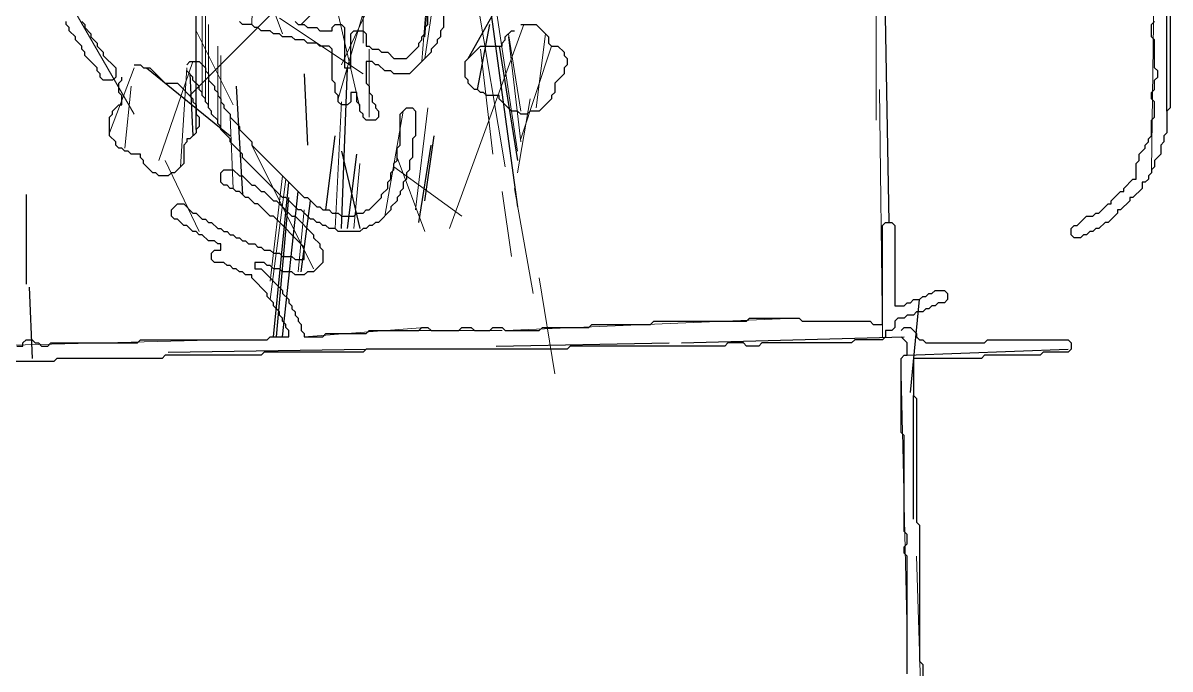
# Model space of a CAD drawing. Header units: metres. Extents: x 0 to 314, y 0 to 386.
# Drawn here: x 130 to 222.8, y 244.9 to 297.1 of the extents above; entities that cross this region are included whole.
import ezdxf

# ---------------------------------------------------------------- set-up
doc = ezdxf.new("R2010")
doc.units = ezdxf.units.M
for name, color, linetype in [('CUT', 7, 'Continuous'), ('FOLD', 1, 'Continuous'), ('OUTLINE', 3, 'Continuous')]:
    doc.layers.add(name, color=color, linetype=linetype)

msp = doc.modelspace()

# ---------------------------------------------------------------- linework, layer by layer
at = {"layer": 'CUT', "lineweight": 25}
for p, q in [((222.5, 290), (222.5, 345.25)), ((199.5, 310.5), (200, 281)), ((166, 294.25), (172.75, 306.25)), ((167.5, 300.5), (170, 282.25)), ((144, 288.5), (144, 298.25)), ((166.75, 291.75), (167.75, 297)), ((168.5, 295.25), (170, 286)), ((140, 293.5), (146.75, 288)), ((155.75, 280.5), (156.25, 293.5)), ((143.5, 293), (143.75, 288)), ((152.75, 293), (153, 287.25)), ((147.25, 292), (147.75, 283.25)), ((154.5, 282), (155.25, 288)), ((162.5, 282.75), (163.25, 288)), ((155.75, 286.75), (157.25, 280.5)), ((162, 281), (163, 287.25)), ((156.25, 280.5), (157, 286.5)), ((150.25, 271.75), (151.5, 284.25)), ((130.25, 283.25), (130.25, 276)), ((150.5, 271.75), (151.5, 283)), ((151, 271.75), (152.25, 283.5)), ((152.5, 277), (153.25, 282.75)), ((130.5, 275.75), (130.75, 270)), ((201.75, 267.25), (202.5, 274.75)), ((168.25, 271), (182.25, 271.25)), ((183.25, 271.25), (201.25, 271.75)), ((141.75, 270.5), (157.75, 270.75)), ((201.5, 270.25), (214.5, 270.75)), ((202, 257), (202, 267))]:
    msp.add_line(p, q, dxfattribs=at)
at = {"layer": 'FOLD', "lineweight": 18}
for p, q in [((221.25, 285.25), (221.75, 322)), ((152.5, 297), (174.25, 318.75)), ((199, 289.25), (199, 314.75)), ((162.5, 294.25), (164.5, 308)), ((155.75, 293.75), (161.75, 306.5)), ((162.5, 296), (163.25, 305.5)), ((130.5, 304.5), (139, 289.75)), ((148.5, 297), (148.75, 305)), ((155.5, 291), (159.25, 304)), ((157.5, 295.5), (157.5, 304)), ((148.75, 302.25), (151, 296.25)), ((154.75, 301), (157.25, 290.25)), ((162.25, 294), (162.75, 300.5)), ((166.5, 300.25), (169, 285.5)), ((168, 300), (170, 286.75)), ((143.5, 291.25), (150, 297.75)), ((144.5, 291.5), (144.5, 298)), ((144.75, 291), (144.75, 298)), ((145, 290.5), (145, 297)), ((150.75, 297.5), (157.5, 293)), ((164.5, 280.5), (170.5, 297)), ((144, 296.5), (147, 290.5)), ((169.25, 296.25), (170.25, 290)), ((169.25, 296), (170.25, 287.5)), ((171.5, 290.25), (172.25, 296.25)), ((145.75, 289.25), (145.75, 295.25)), ((158, 289.5), (158, 295)), ((167, 295), (168, 286.5)), ((170.25, 287.75), (172.75, 295.25)), ((146, 288.75), (146, 294.5)), ((137, 288.25), (139, 293.5)), ((141, 286), (143.75, 294)), ((142.75, 285.5), (143.25, 293.5)), ((138.25, 287), (138.75, 292)), ((199.25, 291.75), (199.5, 271.75)), ((155.25, 280.5), (155.75, 290.75)), ((170, 285), (171, 291)), ((146.75, 289.5), (147, 283.75)), ((159.25, 281.5), (160.75, 290)), ((161.75, 282), (162.75, 290.25)), ((148.5, 287.25), (153.5, 277.25)), ((141.5, 286), (144.25, 280.25)), ((156.75, 280.5), (157.25, 285.75)), ((160.25, 286.25), (162.5, 280.25)), ((150, 276.25), (151, 284.75)), ((160, 285.5), (165.5, 281.5)), ((150, 274.75), (151.25, 284.5)), ((168.75, 283.5), (169.5, 278.25)), ((169.75, 283.75), (171.25, 275.25)), ((152.25, 277), (152.75, 282)), ((171.75, 276.5), (173, 268.75)), ((169, 272.25), (192.5, 273.25)), ((152.75, 271.75), (162.5, 272.5)), ((161.75, 272.25), (168.75, 272.25)), ((126.5, 271), (146.25, 271.5)), ((208.25, 271.5), (214.25, 271.5)), ((201, 268.75), (201.5, 247.5)), ((202.25, 254), (202.75, 237.75))]:
    msp.add_line(p, q, dxfattribs=at)
at = {"layer": 'OUTLINE'}
for points in [[(222.75, 345), (222.75, 290.25), (222.5, 290), (222.5, 288.25), (222.25, 288), (222.25, 287.5), (222, 287.25), (222, 286.5), (221.5, 286), (221.5, 285.5), (221.25, 285.25), (221.25, 285), (221, 284.75), (221, 284.5), (220.75, 284.25), (220.5, 284.25), (220.5, 283.75), (219.75, 283), (219.5, 283), (219.5, 282.75), (218.75, 282), (218.5, 282), (218.5, 281.75), (217.75, 281), (217.5, 281), (217, 280.5), (216.75, 280.5), (216.5, 280.25), (216.25, 280.25), (216, 280), (215.75, 280), (215.5, 279.75), (215, 279.75), (214.75, 280), (214.75, 280.5), (215, 280.75), (215.25, 280.75), (216, 281.5), (216.5, 281.5), (216.75, 281.75), (217, 281.75), (217.75, 282.5), (218, 282.5), (218, 282.75), (218.75, 283.5), (219, 283.5), (219, 283.75), (219.75, 284.5), (220, 284.5), (220, 285.75), (220.25, 286), (220.25, 286.5), (220.75, 287), (220.75, 287.25), (221, 287.5), (221, 287.75), (221.25, 288), (221.25, 289.25), (221.5, 289.5), (221.5, 290.75), (221.25, 291), (221.25, 291.5), (221.5, 291.75), (221.5, 292.5), (221.75, 292.75), (221.75, 293.25), (221.5, 293.5), (221.5, 295.75), (221.25, 296), (221.25, 297), (221.5, 297.25)], [(164, 298), (164, 296.75), (163.75, 296.5), (163.75, 296), (163.5, 295.75), (163.5, 295.5), (163, 295), (163, 294.75), (161.25, 293), (160, 293), (159.75, 293.25), (159.25, 293.25), (158.75, 293.75), (158.5, 293.75), (158.25, 294), (157.75, 294), (157.75, 292.25), (158, 292), (158, 291.5), (158.25, 291.25), (158.25, 290.75), (158.5, 290.5), (158.5, 290.25), (158.75, 290), (158.75, 289.5), (158.5, 289.25), (157.75, 289.25), (157.5, 289.5), (157.5, 289.75), (157.25, 290), (157.25, 290.5), (157, 290.75), (157, 291.5), (156.5, 291.5), (156.5, 290.75), (156.25, 290.5), (155.75, 290.5), (155.5, 290.75), (155.5, 291.25), (155.25, 291.5), (155.25, 292.25), (155, 292.5), (155, 295), (154.75, 295.25), (154, 295.25), (153.75, 295.5), (153, 295.5), (152.75, 295.75), (152, 295.75), (151.75, 296), (151, 296), (150.75, 296.25), (150.25, 296.25), (150, 296.5), (149.25, 296.5), (149, 296.75), (148.75, 296.75), (148.5, 297), (147.75, 297), (147.5, 297.25)], [(152, 297.25), (152.25, 297), (152.75, 297), (153, 296.75), (153.75, 296.75), (154, 296.5), (155, 296.5), (155, 296.75), (155.25, 297), (155.75, 297), (156, 296.75), (156, 293.5), (156.5, 293.5), (156.5, 296.25), (156.75, 296.5), (157.5, 296.5), (157.75, 296.25), (157.75, 295.25), (158, 295.25), (158.25, 295), (158.75, 295), (159, 294.75), (159.5, 294.75), (160, 294.25), (161, 294.25), (162, 295.25), (162, 295.5), (162.25, 295.75), (162.25, 296), (162.5, 296.25), (162.5, 296.75), (162.75, 297), (162.75, 298.25)], [(134.75, 297.25), (135, 297), (135, 296.75), (135.5, 296.25), (135.5, 296), (136, 295.5), (136, 295.25), (136.5, 294.75), (136.5, 294.5), (137.5, 293.5), (137.5, 292.75), (137.25, 292.5), (136.5, 292.5), (136.25, 292.75), (136.25, 293), (136, 293.25), (136, 293.5), (135, 294.5), (135, 294.75), (134.75, 295), (134.75, 295.25), (134.25, 295.75), (134.25, 296), (133.75, 296.5), (133.75, 296.75), (133.5, 297), (133.5, 297.25)], [(170.25, 297), (171.5, 297), (172.5, 296), (172.5, 295.5), (172.75, 295.25), (173.25, 295.25), (173.75, 294.75), (173.75, 294.5), (174, 294.25), (174, 293.75), (173.75, 293.5), (173.75, 293), (173, 292.25), (173, 291.5), (172.75, 291.25), (172.75, 291), (171.75, 290), (171, 290), (170.75, 289.75), (170.25, 289.75), (170, 290), (169.5, 290), (168.5, 291), (168.5, 291.25), (167.5, 291.25), (167.25, 291.5), (167, 291.5), (166.75, 291.75), (166.5, 291.75), (166, 292.25), (166, 292.5), (165.75, 292.75), (165.75, 294), (167, 295.25), (168.75, 295.25), (168.75, 295.5), (169, 295.75), (169, 296), (169.5, 296.5), (169.75, 296.5)], [(139, 293.75), (139.5, 293.75), (139.75, 293.5), (140.25, 293.5), (141.5, 292.25), (142.5, 292.25), (143.75, 291), (143.75, 290.75), (144, 290.5), (144, 289.75), (144.25, 289.5), (144.25, 288.75), (144, 288.5), (144, 288.25), (143.5, 287.75), (143.25, 287.75), (143.25, 287.5), (143, 287.25), (143, 285.75), (142.25, 285), (142, 285), (141.75, 284.75), (141, 284.75), (140.75, 285), (140.5, 285), (139.75, 285.75), (139.75, 286), (139.5, 286.25), (139.5, 286.5), (138.75, 286.5), (138.5, 286.75), (138.25, 286.75), (138, 287), (137.75, 287), (137.5, 287.25), (137.5, 287.5), (137, 288), (137, 289.5), (137.25, 289.75), (137.25, 290), (137.75, 290.5), (138, 290.5), (138, 291.25), (137.75, 291.5), (137.75, 292.25), (138, 292.5), (138, 292.75)], [(143.25, 293.75), (143.5, 294), (144.25, 294), (144.75, 293.5), (144.75, 293.25), (145, 293), (145, 292.5), (145.5, 292), (145.5, 291.75), (145.75, 291.5), (145.75, 291.25), (146, 291), (146, 290.75), (146.25, 290.5), (146.25, 290.25), (146.75, 289.75), (146.75, 289.5), (147.5, 288.75), (147.5, 288.5), (148.5, 287.5), (148.5, 287.25), (152.75, 283), (153, 283), (153.75, 282.25), (154, 282.25), (154.25, 282), (154.75, 282), (155, 281.75), (155.5, 281.75), (155.75, 281.5), (156.75, 281.5), (157, 281.75), (157.5, 281.75), (157.75, 282), (158, 282), (159, 283), (159, 283.25), (159.5, 283.75), (159.5, 284.25), (159.75, 284.5), (159.75, 285), (160, 285.25), (160, 285.75), (160.25, 286), (160.25, 287), (160.5, 287.25), (160.5, 289.75), (161, 290.25), (161.5, 290.25), (161.75, 290), (161.75, 288), (161.5, 287.75), (161.5, 286.25), (161.25, 286), (161.25, 285.25), (161, 285), (161, 284.5), (160.75, 284.25), (160.75, 283.75), (160.5, 283.5), (160.5, 283.25), (160.25, 283), (160.25, 282.75), (159.75, 282.25), (159.75, 282), (158.75, 281), (158.5, 281), (158.25, 280.75), (158, 280.75), (157.75, 280.5), (157.5, 280.5), (157.25, 280.25), (155.5, 280.25), (155.25, 280.5), (154.75, 280.5), (154.5, 280.75), (154.25, 280.75), (154, 281), (153.75, 281), (153.5, 281.25), (153.25, 281.25), (152.5, 282), (152.25, 282), (151.25, 283), (151, 283), (147.75, 286.25), (147.75, 286.5), (146.75, 287.5), (146.75, 287.75), (146, 288.5), (146, 288.75), (145.75, 289), (145.75, 289.25), (145.25, 289.75), (145.25, 290), (145, 290.25), (145, 290.5), (144.75, 290.75), (144.75, 291), (144.5, 291.25), (144.5, 291.5), (144.25, 291.75), (144.25, 292), (143.75, 292.5), (143.75, 292.75), (143.25, 293.25)], [(129.5, 271), (130, 271), (130, 271.25), (130.25, 271.5), (130.75, 271.5), (131, 271.25), (131.25, 271.25), (131.5, 271), (132, 271), (132.25, 271.25), (139.25, 271.25), (139.5, 271.5), (149.75, 271.5), (150, 271.75), (151.5, 271.75), (151.5, 272.25), (151.25, 272.5), (151.25, 272.75), (151, 273), (151, 273.25), (150.75, 273.5), (150.75, 273.75), (150.25, 274.25), (150.25, 274.5), (149.75, 275), (149.75, 275.25), (148.5, 276.5), (148.5, 276.75), (148, 276.75), (147.75, 277), (147.5, 277), (147.25, 277.25), (147, 277.25), (146.75, 277.5), (146.5, 277.5), (146.25, 277.75), (145.5, 277.75), (145.25, 278), (145.25, 278.5), (145.5, 278.75), (146, 278.75), (146, 279.25), (145.75, 279.25), (145.5, 279.5), (145, 279.5), (144.5, 280), (144.25, 280), (144, 280.25), (143.75, 280.25), (143.25, 280.75), (143, 280.75), (142.5, 281.25), (142.25, 281.25), (142, 281.5), (142, 282), (142.5, 282.5), (143, 282.5), (143.75, 281.75), (144, 281.75), (144.5, 281.25), (144.75, 281.25), (145, 281), (145.25, 281), (145.75, 280.5), (146, 280.5), (146.25, 280.25), (146.5, 280.25), (146.75, 280), (147, 280), (147.25, 279.75), (147.5, 279.75), (147.75, 279.5), (148, 279.5), (148.25, 279.25), (148.75, 279.25), (149, 279), (149.25, 279), (149.5, 278.75), (150, 278.75), (150.25, 278.5), (150.75, 278.5), (151, 278.25), (151.75, 278.25), (152, 278), (152.75, 278), (152.75, 279), (150.25, 281.5), (150, 281.5), (149, 282.5), (148.75, 282.5), (148.25, 283), (148, 283), (147.5, 283.5), (147.25, 283.5), (147, 283.75), (146.75, 283.75), (146.5, 284), (146.25, 284), (146, 284.25), (146, 285), (146.25, 285.25), (147, 285.25), (147.5, 284.75), (147.75, 284.75), (148.5, 284), (148.75, 284), (149.25, 283.5), (149.5, 283.5), (150.25, 282.75), (150.5, 282.75), (151.75, 281.5), (152, 281.5), (153.5, 280), (153.5, 279.75), (154, 279.25), (154, 279), (154.25, 278.75), (154.25, 277.75), (153.5, 277), (153, 277), (152.75, 276.75), (152, 276.75), (151.75, 277), (151, 277), (150.75, 277.25), (150.25, 277.25), (150, 277.5), (149.75, 277.5), (149.5, 277.75), (148.75, 277.75), (148.75, 277.25), (149.25, 277.25), (151, 275.5), (151, 275.25), (151.5, 274.75), (151.5, 274.5), (151.75, 274.25), (151.75, 274), (152, 273.75), (152, 273.5), (152.25, 273.25), (152.25, 273), (152.5, 272.75), (152.5, 272.25), (152.75, 272), (152.75, 271.75), (154.25, 271.75), (154.5, 272), (157.75, 272), (158, 272.25), (162, 272.25), (162.25, 272.5), (162.75, 272.5), (163, 272.25), (165.25, 272.25), (165.5, 272.5), (166.25, 272.5), (166.5, 272.25), (167.75, 272.25), (168, 272.5), (168.75, 272.5), (169, 272.25), (171.75, 272.25), (172, 272.5), (175.75, 272.5), (176, 272.75), (180.75, 272.75), (181, 273), (188.5, 273), (188.75, 273.25), (192.75, 273.25), (193, 273), (198.5, 273), (198.75, 272.75), (199.5, 272.75), (199.5, 280.75), (199.75, 281), (200.25, 281), (200.5, 280.75), (200.5, 274.25), (201.25, 274.25), (201.5, 274.5), (201.75, 274.5), (202, 274.75), (202.5, 274.75), (202.75, 275), (203, 275), (203.25, 275.25), (203.5, 275.25), (203.75, 275.5), (204.5, 275.5), (204.75, 275.25), (204.75, 274.75), (204.5, 274.5), (204, 274.5), (203.75, 274.25), (203.5, 274.25), (203.25, 274), (203, 274), (202.75, 273.75), (202.25, 273.75), (202, 273.5), (201.5, 273.5), (201.25, 273.25), (200.75, 273.25), (200.5, 273), (200.5, 272.5), (200.25, 272.25), (199.75, 272.25), (199.75, 271.75), (199.5, 271.5), (197.25, 271.5), (197, 271.25), (189.75, 271.25), (189.5, 271), (188.5, 271), (188.25, 271.25), (187, 271.25), (186.75, 271), (174.25, 271), (174, 270.75), (157.75, 270.75), (157.5, 270.5), (149.5, 270.5), (149.25, 270.25), (141.5, 270.25), (141.25, 270), (132.75, 270), (132.5, 269.75), (128.75, 269.75)], [(201, 272.25), (201.25, 272.5), (201.75, 272.5), (202.25, 272), (202.25, 271.75), (202.5, 271.5), (202.75, 271.5), (203, 271.25), (207.75, 271.25), (208, 271.5), (214.5, 271.5), (214.75, 271.25), (214.75, 270.75), (214.5, 270.5), (212.5, 270.5), (212.25, 270.25), (207.75, 270.25), (207.5, 270), (202, 270), (202, 267), (202.25, 266.75), (202.25, 256.75), (202.5, 256.5), (202.5, 245.5), (202.75, 245.25), (202.75, 239.25)], [(201.5, 244.5), (201.5, 254), (201.25, 254.25), (201.25, 254.75), (201.5, 255), (201.5, 255.75), (201.25, 256), (201.25, 263.75), (201, 264), (201, 270), (201.25, 270.25), (201.5, 270.25), (201.5, 271.25), (201, 271.75)]]:
    msp.add_lwpolyline(points, dxfattribs=at)

doc.saveas('drawing.dxf')
